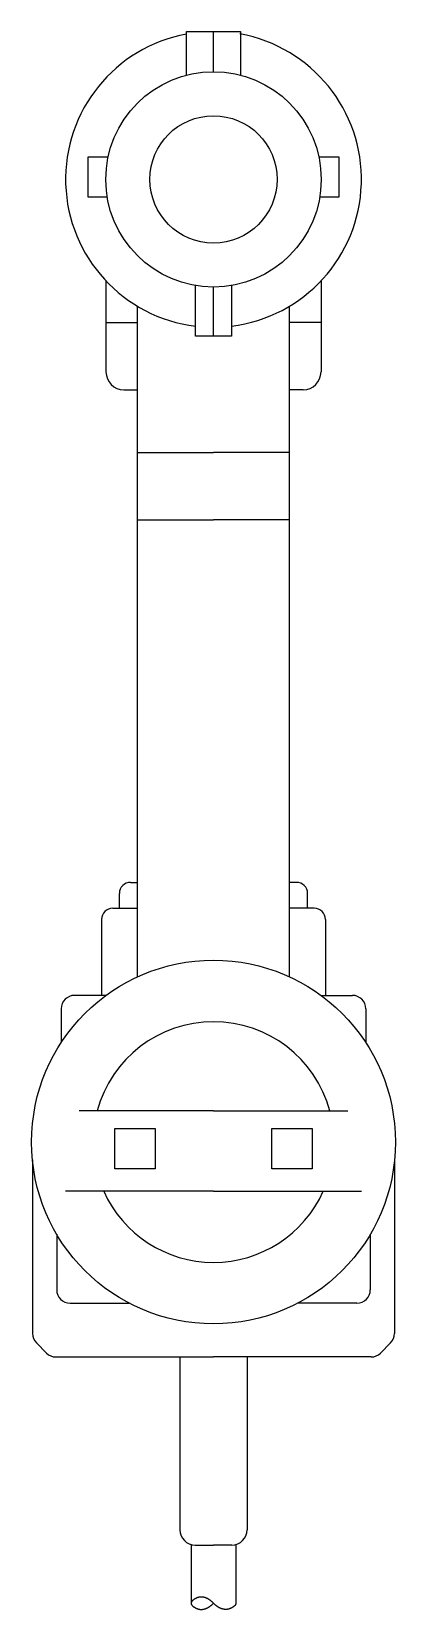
# Model space of a CAD drawing. Header units: millimetres. Extents: x -2880 to 3894, y -2977 to 4857.
# Drawn here: x -1147.1 to -1075.7, y -1855.3 to -1545.3 of the extents above; entities that cross this region are included whole.
import ezdxf

# ---------------------------------------------------------------- set-up
doc = ezdxf.new("R2010")
doc.units = ezdxf.units.MM
doc.header["$MEASUREMENT"] = 0
doc.layers.add('_0-0_', color=7, linetype='Continuous')

msp = doc.modelspace()

# ---------------------------------------------------------------- linework, layer by layer
at = {"layer": '_0-0_', "color": 3, "linetype": 'Continuous'}
for p, q in [((-1116.657, -1553.889), (-1116.657, -1545.328)), ((-1116.657, -1545.328), (-1111.38, -1545.328)), ((-1111.38, -1553.22), (-1111.38, -1545.328)), ((-1111.38, -1545.328), (-1106.103, -1545.328)), ((-1106.103, -1545.328), (-1106.103, -1553.889)), ((-1136.006, -1577.883), (-1136.006, -1569.967)), ((-1136.006, -1569.967), (-1132.23, -1569.967)), ((-1090.53, -1569.967), (-1086.754, -1569.967)), ((-1086.754, -1569.967), (-1086.754, -1577.883)), ((-1132.23, -1577.883), (-1136.006, -1577.883)), ((-1086.754, -1577.883), (-1090.53, -1577.883)), ((-1132.488, -1594.305), (-1132.488, -1612.184)), ((-1114.898, -1605.147), (-1114.898, -1595.047)), ((-1111.38, -1605.147), (-1111.38, -1595.51)), ((-1107.862, -1595.215), (-1107.862, -1605.147)), ((-1090.272, -1594.305), (-1090.272, -1612.184)), ((-1126.331, -1731.023), (-1126.331, -1599.257)), ((-1096.428, -1731.023), (-1096.428, -1599.257)), ((-1132.488, -1602.509), (-1126.331, -1602.509)), ((-1111.38, -1605.147), (-1114.898, -1605.147)), ((-1107.862, -1605.147), (-1111.38, -1605.147)), ((-1090.272, -1602.509), (-1096.428, -1602.509)), ((-1128.97, -1615.702), (-1126.331, -1615.702)), ((-1093.79, -1615.702), (-1096.428, -1615.702)), ((-1126.331, -1628.015), (-1111.38, -1628.015)), ((-1096.428, -1628.015), (-1111.38, -1628.015)), ((-1126.331, -1641.207), (-1111.38, -1641.207)), ((-1096.428, -1641.207), (-1111.38, -1641.207)), ((-1127.651, -1712.447), (-1126.331, -1712.447)), ((-1095.109, -1712.447), (-1096.428, -1712.447)), ((-1129.849, -1717.528), (-1129.849, -1714.645)), ((-1092.91, -1717.528), (-1092.91, -1714.645)), ((-1133.367, -1719.727), (-1133.367, -1734.648)), ((-1131.169, -1717.528), (-1126.331, -1717.528)), ((-1091.591, -1717.528), (-1096.428, -1717.528)), ((-1089.392, -1719.727), (-1089.392, -1734.648)), ((-1132.488, -1734.648), (-1138.644, -1734.648)), ((-1090.272, -1734.648), (-1084.115, -1734.648)), ((-1141.283, -1737.287), (-1141.283, -1743.929)), ((-1081.477, -1737.287), (-1081.477, -1743.929)), ((-1111.38, -1757.301), (-1137.765, -1757.301)), ((-1111.38, -1757.301), (-1137.765, -1757.301)), ((-1111.38, -1757.301), (-1084.995, -1757.301)), ((-1111.38, -1757.301), (-1084.995, -1757.301)), ((-1130.729, -1760.819), (-1122.813, -1760.819)), ((-1130.729, -1768.735), (-1130.729, -1760.819)), ((-1122.813, -1760.819), (-1122.813, -1768.735)), ((-1099.946, -1760.819), (-1092.031, -1760.819)), ((-1099.946, -1768.735), (-1099.946, -1760.819)), ((-1092.031, -1760.819), (-1092.031, -1768.735)), ((-1146.921, -1766.975), (-1146.921, -1801.063)), ((-1122.813, -1768.735), (-1130.729, -1768.735)), ((-1092.031, -1768.735), (-1099.946, -1768.735)), ((-1075.839, -1766.975), (-1075.839, -1801.063)), ((-1111.38, -1773.132), (-1140.403, -1773.132)), ((-1111.38, -1773.132), (-1140.403, -1773.132)), ((-1111.38, -1773.132), (-1082.356, -1773.132)), ((-1111.38, -1773.132), (-1082.356, -1773.132)), ((-1142.162, -1781.568), (-1142.162, -1792.481)), ((-1080.597, -1781.568), (-1080.597, -1792.481)), ((-1139.524, -1795.12), (-1127.904, -1795.12)), ((-1083.236, -1795.12), (-1094.856, -1795.12)), ((-1146.148, -1802.928), (-1144.176, -1804.901)), ((-1076.612, -1802.928), (-1078.584, -1804.901)), ((-1142.31, -1805.673), (-1111.38, -1805.673)), ((-1117.976, -1805.673), (-1117.976, -1839.613)), ((-1080.45, -1805.673), (-1111.38, -1805.673)), ((-1104.784, -1805.673), (-1104.784, -1839.613)), ((-1115.777, -1842.613), (-1115.777, -1854.046)), ((-1114.976, -1842.613), (-1111.38, -1842.613)), ((-1107.784, -1842.613), (-1111.38, -1842.613)), ((-1106.982, -1842.613), (-1106.982, -1854.046)), ((-1115.373, -1853.417), (-1115.409, -1853.446)), ((-1115.335, -1853.389), (-1115.373, -1853.417)), ((-1115.296, -1853.36), (-1115.335, -1853.389)), ((-1115.255, -1853.331), (-1115.296, -1853.36)), ((-1115.212, -1853.303), (-1115.255, -1853.331)), ((-1115.168, -1853.274), (-1115.212, -1853.303)), ((-1115.122, -1853.246), (-1115.168, -1853.274)), ((-1115.074, -1853.217), (-1115.122, -1853.246)), ((-1115.025, -1853.188), (-1115.074, -1853.217)), ((-1114.974, -1853.16), (-1115.025, -1853.188)), ((-1114.921, -1853.131), (-1114.974, -1853.16)), ((-1114.868, -1853.103), (-1114.921, -1853.131)), ((-1114.814, -1853.077), (-1114.868, -1853.103)), ((-1114.761, -1853.052), (-1114.814, -1853.077)), ((-1114.707, -1853.028), (-1114.761, -1853.052)), ((-1114.653, -1853.005), (-1114.707, -1853.028)), ((-1114.599, -1852.984), (-1114.653, -1853.005)), ((-1114.545, -1852.964), (-1114.599, -1852.984)), ((-1114.491, -1852.945), (-1114.545, -1852.964)), ((-1114.437, -1852.928), (-1114.491, -1852.945)), ((-1114.383, -1852.912), (-1114.437, -1852.928)), ((-1114.329, -1852.898), (-1114.383, -1852.912)), ((-1114.275, -1852.885), (-1114.329, -1852.898)), ((-1114.221, -1852.873), (-1114.275, -1852.885)), ((-1114.167, -1852.862), (-1114.221, -1852.873)), ((-1114.112, -1852.853), (-1114.167, -1852.862)), ((-1114.058, -1852.846), (-1114.112, -1852.853)), ((-1114.003, -1852.839), (-1114.058, -1852.846)), ((-1113.949, -1852.834), (-1114.003, -1852.839)), ((-1113.894, -1852.83), (-1113.949, -1852.834)), ((-1113.84, -1852.828), (-1113.894, -1852.83)), ((-1113.785, -1852.827), (-1113.84, -1852.828)), ((-1113.73, -1852.827), (-1113.785, -1852.827)), ((-1113.676, -1852.828), (-1113.73, -1852.827)), ((-1113.621, -1852.831), (-1113.676, -1852.828)), ((-1113.566, -1852.836), (-1113.621, -1852.831)), ((-1113.511, -1852.841), (-1113.566, -1852.836)), ((-1113.456, -1852.848), (-1113.511, -1852.841)), ((-1113.401, -1852.856), (-1113.456, -1852.848)), ((-1113.346, -1852.866), (-1113.401, -1852.856)), ((-1113.29, -1852.877), (-1113.346, -1852.866)), ((-1113.235, -1852.889), (-1113.29, -1852.877)), ((-1113.18, -1852.903), (-1113.235, -1852.889)), ((-1113.125, -1852.918), (-1113.18, -1852.903)), ((-1113.069, -1852.934), (-1113.125, -1852.918)), ((-1113.014, -1852.952), (-1113.069, -1852.934)), ((-1112.958, -1852.971), (-1113.014, -1852.952)), ((-1112.903, -1852.991), (-1112.958, -1852.971)), ((-1112.847, -1853.013), (-1112.903, -1852.991)), ((-1112.791, -1853.036), (-1112.847, -1853.013)), ((-1112.735, -1853.06), (-1112.791, -1853.036)), ((-1112.68, -1853.086), (-1112.735, -1853.06)), ((-1112.624, -1853.113), (-1112.68, -1853.086)), ((-1112.568, -1853.141), (-1112.624, -1853.113)), ((-1112.512, -1853.171), (-1112.568, -1853.141)), ((-1112.456, -1853.202), (-1112.512, -1853.171)), ((-1112.4, -1853.234), (-1112.456, -1853.202)), ((-1112.343, -1853.268), (-1112.4, -1853.234)), ((-1112.287, -1853.303), (-1112.343, -1853.268)), ((-1112.231, -1853.339), (-1112.287, -1853.303)), ((-1112.175, -1853.377), (-1112.231, -1853.339)), ((-1112.118, -1853.416), (-1112.175, -1853.377)), ((-1112.062, -1853.456), (-1112.118, -1853.416)), ((-1115.774, -1853.989), (-1115.777, -1854.017)), ((-1115.777, -1854.017), (-1115.777, -1854.046)), ((-1115.777, -1854.046), (-1115.777, -1854.075)), ((-1115.777, -1854.075), (-1115.774, -1854.103)), ((-1115.77, -1853.96), (-1115.774, -1853.989)), ((-1115.774, -1854.103), (-1115.77, -1854.132)), ((-1115.764, -1853.932), (-1115.77, -1853.96)), ((-1115.77, -1854.132), (-1115.764, -1854.16)), ((-1115.756, -1853.903), (-1115.764, -1853.932)), ((-1115.764, -1854.16), (-1115.756, -1854.189)), ((-1115.747, -1853.875), (-1115.756, -1853.903)), ((-1115.756, -1854.189), (-1115.747, -1854.218)), ((-1115.736, -1853.846), (-1115.747, -1853.875)), ((-1115.747, -1854.218), (-1115.736, -1854.246)), ((-1115.724, -1853.817), (-1115.736, -1853.846)), ((-1115.736, -1854.246), (-1115.724, -1854.275)), ((-1115.71, -1853.789), (-1115.724, -1853.817)), ((-1115.724, -1854.275), (-1115.71, -1854.303)), ((-1115.694, -1853.76), (-1115.71, -1853.789)), ((-1115.71, -1854.303), (-1115.694, -1854.332)), ((-1115.676, -1853.732), (-1115.694, -1853.76)), ((-1115.694, -1854.332), (-1115.676, -1854.36)), ((-1115.657, -1853.703), (-1115.676, -1853.732)), ((-1115.676, -1854.36), (-1115.657, -1854.389)), ((-1115.636, -1853.674), (-1115.657, -1853.703)), ((-1115.657, -1854.389), (-1115.636, -1854.418)), ((-1115.614, -1853.646), (-1115.636, -1853.674)), ((-1115.636, -1854.418), (-1115.614, -1854.446)), ((-1115.589, -1853.617), (-1115.614, -1853.646)), ((-1115.614, -1854.446), (-1115.589, -1854.475)), ((-1115.563, -1853.589), (-1115.589, -1853.617)), ((-1115.589, -1854.475), (-1115.563, -1854.503)), ((-1115.536, -1853.56), (-1115.563, -1853.589)), ((-1115.563, -1854.503), (-1115.536, -1854.532)), ((-1115.507, -1853.532), (-1115.536, -1853.56)), ((-1115.536, -1854.532), (-1115.507, -1854.561)), ((-1115.476, -1853.503), (-1115.507, -1853.532)), ((-1115.507, -1854.561), (-1115.476, -1854.589)), ((-1115.443, -1853.474), (-1115.476, -1853.503)), ((-1115.476, -1854.589), (-1115.443, -1854.618)), ((-1115.409, -1853.446), (-1115.443, -1853.474)), ((-1115.443, -1854.618), (-1115.409, -1854.646)), ((-1115.409, -1854.646), (-1115.373, -1854.675)), ((-1115.373, -1854.675), (-1115.335, -1854.703)), ((-1115.335, -1854.703), (-1115.296, -1854.732)), ((-1115.296, -1854.732), (-1115.255, -1854.761)), ((-1115.255, -1854.761), (-1115.212, -1854.789)), ((-1115.212, -1854.789), (-1115.168, -1854.818)), ((-1115.168, -1854.818), (-1115.122, -1854.846)), ((-1115.122, -1854.846), (-1115.074, -1854.875)), ((-1115.074, -1854.875), (-1115.025, -1854.903)), ((-1115.025, -1854.903), (-1114.974, -1854.932)), ((-1114.974, -1854.932), (-1114.921, -1854.961)), ((-1114.921, -1854.961), (-1114.868, -1854.989)), ((-1114.868, -1854.989), (-1114.814, -1855.015)), ((-1114.814, -1855.015), (-1114.761, -1855.04)), ((-1114.761, -1855.04), (-1114.707, -1855.064)), ((-1114.707, -1855.064), (-1114.653, -1855.087)), ((-1114.653, -1855.087), (-1114.599, -1855.108)), ((-1114.599, -1855.108), (-1114.545, -1855.128)), ((-1114.545, -1855.128), (-1114.491, -1855.146)), ((-1114.491, -1855.146), (-1114.437, -1855.164)), ((-1114.437, -1855.164), (-1114.383, -1855.179)), ((-1114.383, -1855.179), (-1114.329, -1855.194)), ((-1114.329, -1855.194), (-1114.275, -1855.207)), ((-1114.275, -1855.207), (-1114.221, -1855.219)), ((-1114.221, -1855.219), (-1114.167, -1855.23)), ((-1114.167, -1855.23), (-1114.112, -1855.239)), ((-1114.112, -1855.239), (-1114.058, -1855.247)), ((-1114.058, -1855.247), (-1114.003, -1855.253)), ((-1114.003, -1855.253), (-1113.949, -1855.258)), ((-1113.949, -1855.258), (-1113.894, -1855.262)), ((-1113.894, -1855.262), (-1113.84, -1855.264)), ((-1113.84, -1855.264), (-1113.785, -1855.266)), ((-1113.785, -1855.266), (-1113.73, -1855.265)), ((-1113.73, -1855.265), (-1113.676, -1855.264)), ((-1113.676, -1855.264), (-1113.621, -1855.261)), ((-1113.621, -1855.261), (-1113.566, -1855.257)), ((-1113.566, -1855.257), (-1113.511, -1855.251)), ((-1113.511, -1855.251), (-1113.456, -1855.244)), ((-1113.456, -1855.244), (-1113.401, -1855.236)), ((-1113.401, -1855.236), (-1113.346, -1855.226)), ((-1113.346, -1855.226), (-1113.29, -1855.215)), ((-1113.29, -1855.215), (-1113.235, -1855.203)), ((-1113.235, -1855.203), (-1113.18, -1855.189)), ((-1113.18, -1855.189), (-1113.125, -1855.174)), ((-1113.125, -1855.174), (-1113.069, -1855.158)), ((-1113.069, -1855.158), (-1113.014, -1855.141)), ((-1113.014, -1855.141), (-1112.958, -1855.121)), ((-1112.958, -1855.121), (-1112.903, -1855.101)), ((-1112.903, -1855.101), (-1112.847, -1855.08)), ((-1112.847, -1855.08), (-1112.791, -1855.057)), ((-1112.791, -1855.057), (-1112.735, -1855.032)), ((-1112.735, -1855.032), (-1112.68, -1855.007)), ((-1112.68, -1855.007), (-1112.624, -1854.979)), ((-1112.624, -1854.979), (-1112.568, -1854.951)), ((-1112.568, -1854.951), (-1112.512, -1854.921)), ((-1112.512, -1854.921), (-1112.456, -1854.89)), ((-1112.456, -1854.89), (-1112.4, -1854.858)), ((-1112.4, -1854.858), (-1112.343, -1854.824)), ((-1112.343, -1854.824), (-1112.287, -1854.789)), ((-1112.287, -1854.789), (-1112.231, -1854.753)), ((-1112.231, -1854.753), (-1112.175, -1854.715)), ((-1112.175, -1854.715), (-1112.118, -1854.676)), ((-1112.118, -1854.676), (-1112.062, -1854.636)), ((-1112.005, -1853.498), (-1112.062, -1853.456)), ((-1112.062, -1854.636), (-1112.005, -1854.594)), ((-1111.949, -1853.541), (-1112.005, -1853.498)), ((-1112.005, -1854.594), (-1111.949, -1854.551)), ((-1111.892, -1853.586), (-1111.949, -1853.541)), ((-1111.949, -1854.551), (-1111.892, -1854.506)), ((-1111.835, -1853.632), (-1111.892, -1853.586)), ((-1111.892, -1854.506), (-1111.835, -1854.46)), ((-1111.779, -1853.679), (-1111.835, -1853.632)), ((-1111.835, -1854.46), (-1111.779, -1854.413)), ((-1111.722, -1853.727), (-1111.779, -1853.679)), ((-1111.779, -1854.413), (-1111.722, -1854.365)), ((-1111.665, -1853.777), (-1111.722, -1853.727)), ((-1111.722, -1854.365), (-1111.665, -1854.315)), ((-1111.608, -1853.828), (-1111.665, -1853.777)), ((-1111.665, -1854.315), (-1111.608, -1854.264)), ((-1111.551, -1853.881), (-1111.608, -1853.828)), ((-1111.608, -1854.264), (-1111.551, -1854.212)), ((-1111.494, -1853.934), (-1111.551, -1853.881)), ((-1111.551, -1854.212), (-1111.494, -1854.158)), ((-1111.437, -1853.99), (-1111.494, -1853.934)), ((-1111.494, -1854.158), (-1111.437, -1854.103)), ((-1111.38, -1854.046), (-1111.437, -1853.99)), ((-1111.437, -1854.103), (-1111.38, -1854.046)), ((-1111.323, -1854.103), (-1111.38, -1854.046)), ((-1111.266, -1854.158), (-1111.323, -1854.103)), ((-1111.209, -1854.212), (-1111.266, -1854.158)), ((-1111.152, -1854.264), (-1111.209, -1854.212)), ((-1111.095, -1854.315), (-1111.152, -1854.264)), ((-1111.038, -1854.365), (-1111.095, -1854.315)), ((-1110.981, -1854.413), (-1111.038, -1854.365)), ((-1110.924, -1854.46), (-1110.981, -1854.413)), ((-1110.868, -1854.506), (-1110.924, -1854.46)), ((-1110.811, -1854.551), (-1110.868, -1854.506)), ((-1110.754, -1854.594), (-1110.811, -1854.551)), ((-1110.698, -1854.636), (-1110.754, -1854.594)), ((-1110.641, -1854.676), (-1110.698, -1854.636)), ((-1110.585, -1854.715), (-1110.641, -1854.676)), ((-1110.529, -1854.753), (-1110.585, -1854.715)), ((-1110.472, -1854.789), (-1110.529, -1854.753)), ((-1110.416, -1854.824), (-1110.472, -1854.789)), ((-1110.36, -1854.858), (-1110.416, -1854.824)), ((-1110.304, -1854.89), (-1110.36, -1854.858)), ((-1110.248, -1854.921), (-1110.304, -1854.89)), ((-1110.192, -1854.951), (-1110.248, -1854.921)), ((-1110.136, -1854.979), (-1110.192, -1854.951)), ((-1110.08, -1855.007), (-1110.136, -1854.979)), ((-1110.024, -1855.032), (-1110.08, -1855.007)), ((-1109.968, -1855.057), (-1110.024, -1855.032)), ((-1109.912, -1855.08), (-1109.968, -1855.057)), ((-1109.857, -1855.101), (-1109.912, -1855.08)), ((-1109.801, -1855.121), (-1109.857, -1855.101)), ((-1109.745, -1855.141), (-1109.801, -1855.121)), ((-1109.69, -1855.158), (-1109.745, -1855.141)), ((-1109.634, -1855.174), (-1109.69, -1855.158)), ((-1109.579, -1855.189), (-1109.634, -1855.174)), ((-1109.524, -1855.203), (-1109.579, -1855.189)), ((-1109.468, -1855.215), (-1109.524, -1855.203)), ((-1109.413, -1855.226), (-1109.468, -1855.215)), ((-1109.358, -1855.236), (-1109.413, -1855.226)), ((-1109.303, -1855.244), (-1109.358, -1855.236)), ((-1109.248, -1855.251), (-1109.303, -1855.244)), ((-1109.193, -1855.257), (-1109.248, -1855.251)), ((-1109.138, -1855.261), (-1109.193, -1855.257)), ((-1109.083, -1855.264), (-1109.138, -1855.261)), ((-1109.028, -1855.265), (-1109.083, -1855.264)), ((-1108.973, -1855.266), (-1109.028, -1855.265)), ((-1108.919, -1855.264), (-1108.973, -1855.266)), ((-1108.864, -1855.262), (-1108.919, -1855.264)), ((-1108.809, -1855.258), (-1108.864, -1855.262)), ((-1108.755, -1855.253), (-1108.809, -1855.258)), ((-1108.7, -1855.247), (-1108.755, -1855.253)), ((-1108.646, -1855.239), (-1108.7, -1855.247)), ((-1108.591, -1855.23), (-1108.646, -1855.239)), ((-1108.537, -1855.219), (-1108.591, -1855.23)), ((-1108.483, -1855.207), (-1108.537, -1855.219)), ((-1108.428, -1855.194), (-1108.483, -1855.207)), ((-1108.374, -1855.179), (-1108.428, -1855.194)), ((-1108.32, -1855.164), (-1108.374, -1855.179)), ((-1108.266, -1855.146), (-1108.32, -1855.164)), ((-1108.212, -1855.128), (-1108.266, -1855.146)), ((-1108.158, -1855.108), (-1108.212, -1855.128)), ((-1108.104, -1855.087), (-1108.158, -1855.108)), ((-1108.05, -1855.064), (-1108.104, -1855.087)), ((-1107.996, -1855.04), (-1108.05, -1855.064)), ((-1107.943, -1855.015), (-1107.996, -1855.04)), ((-1107.889, -1854.989), (-1107.943, -1855.015)), ((-1107.835, -1854.961), (-1107.889, -1854.989)), ((-1107.809, -1854.946), (-1107.835, -1854.961)), ((-1107.783, -1854.932), (-1107.809, -1854.946)), ((-1107.757, -1854.918), (-1107.783, -1854.932)), ((-1107.732, -1854.903), (-1107.757, -1854.918)), ((-1107.707, -1854.889), (-1107.732, -1854.903)), ((-1107.683, -1854.875), (-1107.707, -1854.889)), ((-1107.659, -1854.861), (-1107.683, -1854.875)), ((-1107.636, -1854.846), (-1107.659, -1854.861)), ((-1107.612, -1854.832), (-1107.636, -1854.846)), ((-1107.59, -1854.818), (-1107.612, -1854.832)), ((-1107.567, -1854.804), (-1107.59, -1854.818)), ((-1107.546, -1854.789), (-1107.567, -1854.804)), ((-1107.524, -1854.775), (-1107.546, -1854.789)), ((-1107.503, -1854.761), (-1107.524, -1854.775)), ((-1107.482, -1854.746), (-1107.503, -1854.761)), ((-1107.462, -1854.732), (-1107.482, -1854.746)), ((-1107.442, -1854.718), (-1107.462, -1854.732)), ((-1107.423, -1854.703), (-1107.442, -1854.718)), ((-1107.404, -1854.689), (-1107.423, -1854.703)), ((-1107.386, -1854.675), (-1107.404, -1854.689)), ((-1107.367, -1854.661), (-1107.386, -1854.675)), ((-1107.35, -1854.646), (-1107.367, -1854.661)), ((-1107.332, -1854.632), (-1107.35, -1854.646)), ((-1107.316, -1854.618), (-1107.332, -1854.632)), ((-1107.299, -1854.603), (-1107.316, -1854.618)), ((-1107.283, -1854.589), (-1107.299, -1854.603)), ((-1107.268, -1854.575), (-1107.283, -1854.589)), ((-1107.252, -1854.561), (-1107.268, -1854.575)), ((-1107.237, -1854.546), (-1107.252, -1854.561)), ((-1107.223, -1854.532), (-1107.237, -1854.546)), ((-1107.209, -1854.518), (-1107.223, -1854.532)), ((-1107.196, -1854.503), (-1107.209, -1854.518)), ((-1107.183, -1854.489), (-1107.196, -1854.503)), ((-1107.17, -1854.475), (-1107.183, -1854.489)), ((-1107.158, -1854.46), (-1107.17, -1854.475)), ((-1107.146, -1854.446), (-1107.158, -1854.46)), ((-1107.134, -1854.432), (-1107.146, -1854.446)), ((-1107.123, -1854.418), (-1107.134, -1854.432)), ((-1107.113, -1854.403), (-1107.123, -1854.418)), ((-1107.102, -1854.389), (-1107.113, -1854.403)), ((-1107.093, -1854.375), (-1107.102, -1854.389)), ((-1107.083, -1854.36), (-1107.093, -1854.375)), ((-1107.074, -1854.346), (-1107.083, -1854.36)), ((-1107.066, -1854.332), (-1107.074, -1854.346)), ((-1107.058, -1854.318), (-1107.066, -1854.332)), ((-1107.05, -1854.303), (-1107.058, -1854.318)), ((-1107.043, -1854.289), (-1107.05, -1854.303)), ((-1107.036, -1854.275), (-1107.043, -1854.289)), ((-1107.029, -1854.26), (-1107.036, -1854.275)), ((-1107.023, -1854.246), (-1107.029, -1854.26)), ((-1107.018, -1854.232), (-1107.023, -1854.246)), ((-1107.012, -1854.218), (-1107.018, -1854.232)), ((-1107.008, -1854.203), (-1107.012, -1854.218)), ((-1107.003, -1854.189), (-1107.008, -1854.203)), ((-1106.999, -1854.175), (-1107.003, -1854.189)), ((-1106.996, -1854.16), (-1106.999, -1854.175)), ((-1106.993, -1854.146), (-1106.996, -1854.16)), ((-1106.99, -1854.132), (-1106.993, -1854.146)), ((-1106.988, -1854.117), (-1106.99, -1854.132)), ((-1106.986, -1854.103), (-1106.988, -1854.117)), ((-1106.984, -1854.089), (-1106.986, -1854.103)), ((-1106.983, -1854.075), (-1106.984, -1854.089)), ((-1106.982, -1854.046), (-1106.983, -1854.06)), ((-1106.983, -1854.06), (-1106.983, -1854.075))]:
    msp.add_line(p, q, dxfattribs=at)
for centre, radius in [((-1111.38, -1574.365), 21.145), ((-1111.38, -1574.365), 21.145), ((-1111.38, -1574.365), 12.5), ((-1111.38, -1574.365), 12.5), ((-1111.38, -1763.458), 35.715), ((-1111.38, -1763.458), 35.715)]:
    msp.add_circle(centre, radius, dxfattribs=at)
for centre, radius, start, end in [((-1111.38, -1574.365), 29.037, 100.47081, 263.08876), ((-1111.38, -1574.365), 29.037, 276.99017, 79.69977), ((-1128.97, -1612.184), 3.518, 180, 270), ((-1093.79, -1612.184), 3.518, 270, 0), ((-1127.651, -1714.645), 2.199, 90, 180), ((-1095.109, -1714.645), 2.199, 0, 90), ((-1131.169, -1719.727), 2.199, 90, 180), ((-1091.591, -1719.727), 2.199, 0, 90), ((-1138.644, -1737.287), 2.638, 90, 180), ((-1084.115, -1737.287), 2.638, 0, 90), ((-1111.38, -1763.458), 23.632, 15.10049, 164.89949), ((-1111.38, -1763.458), 23.632, 204.16573, 335.83426), ((-1139.524, -1792.481), 2.638, 180, 270), ((-1083.236, -1792.481), 2.638, 270, 0), ((-1144.282, -1801.063), 2.638, 180, 225), ((-1078.477, -1801.063), 2.638, 315, 0), ((-1142.31, -1803.035), 2.638, 225, 270), ((-1080.45, -1803.035), 2.638, 270, 315), ((-1114.976, -1839.613), 3, 180, 270), ((-1107.784, -1839.613), 3, 270, 0)]:
    msp.add_arc(centre, radius, start, end, dxfattribs=at)

doc.saveas('drawing.dxf')
